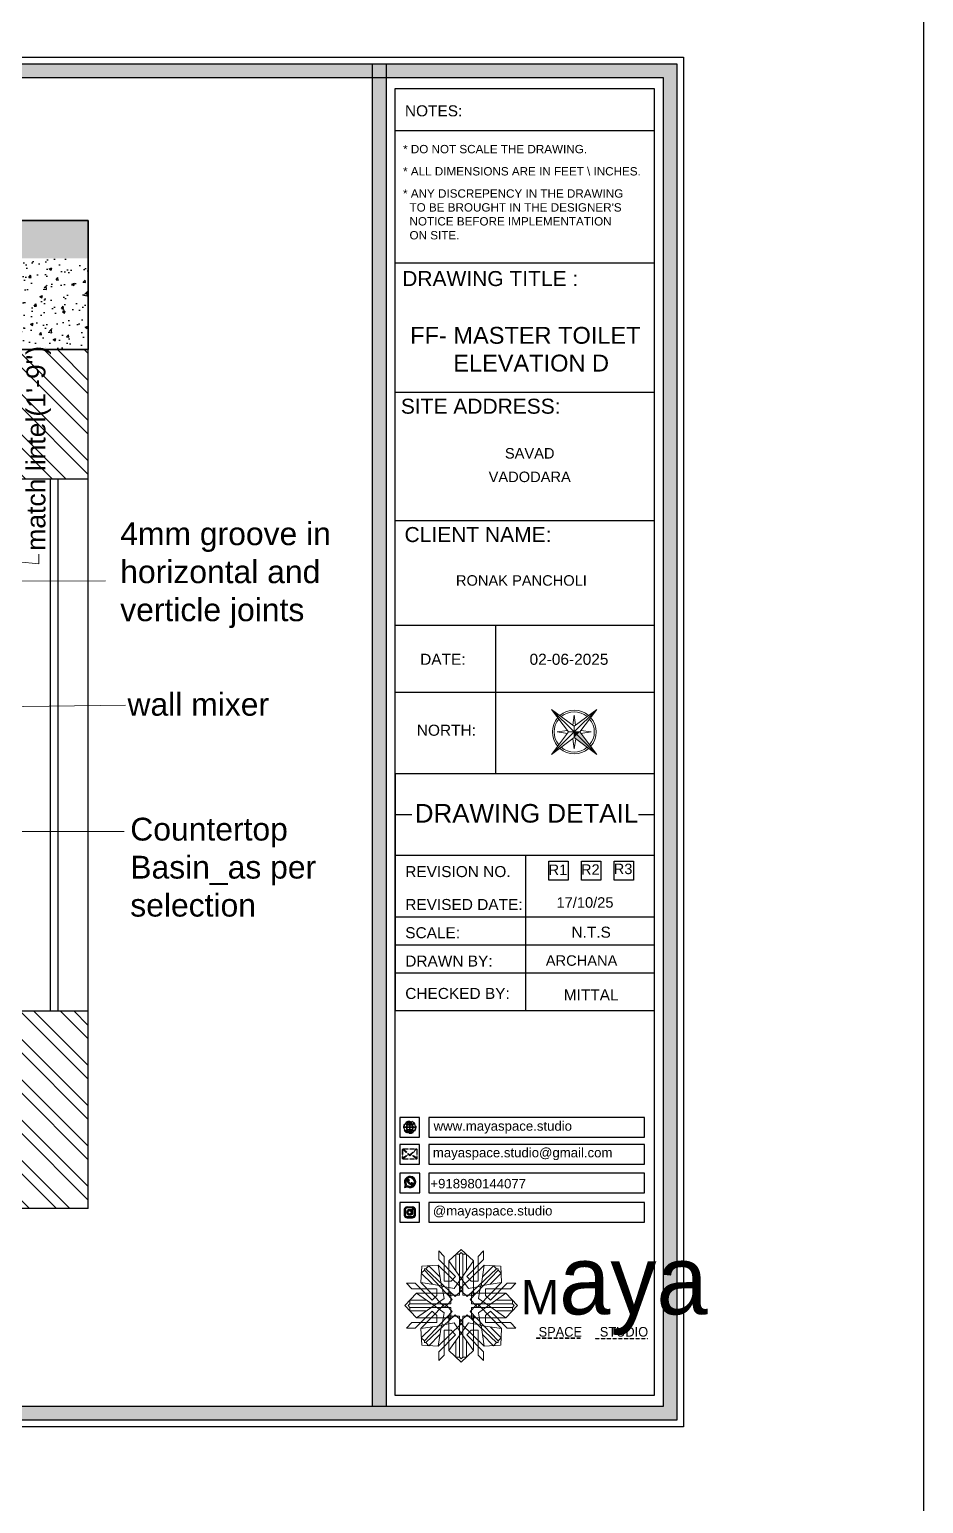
# Model space of a CAD drawing. Header units: millimetres. Extents: x 56222 to 3066687, y -650199 to -121287.
# Drawn here: x 150396.8 to 150514.4, y -183045.5 to -182851.6 of the extents above; entities that cross this region are included whole.
import ezdxf
from ezdxf.enums import TextEntityAlignment as Align

# ---------------------------------------------------------------- set-up
doc = ezdxf.new("R2010")
doc.units = ezdxf.units.MM
doc.header["$MEASUREMENT"] = 0
doc.header["$PDMODE"] = 35
doc.linetypes.add('DASHEDX2', pattern=[1.5, 1, -0.5])
doc.layers.get('Defpoints').update_dxf_attribs({"color": 220})
for name, color, linetype, lineweight in [('dim05', 1, 'Continuous', 13), ('Dimension', 10, 'DASHEDX2', 20), ('HACHA', 253, 'Continuous', 5), ('LABALLING', 1, 'Continuous', 25), ('NAME PLATE', 7, 'Continuous', 25), ('title block', 7, 'Continuous', 9), ('wall', 7, 'Continuous', 30), ('XX~SLAB ( BEAM )~ ( DIM )', 7, 'Continuous', 9)]:
    doc.layers.add(name, color=color, linetype=linetype, lineweight=lineweight)
doc.layers.add('hatch', color=253, linetype='Continuous', lineweight=0, transparency=0.4)
doc.styles.add('Aerial', font='arial.ttf')
doc.styles.add('Arial', font='arial.ttf')
doc.styles.get("Standard").update_dxf_attribs({"font": 'arial.ttf', "height": 6})
doc.dimstyles.new('ISO-25', dxfattribs={"dimtxt": 2.5, "dimasz": 1, "dimexe": 0.5, "dimexo": 1, "dimtad": 0, "dimdec": 1, "dimlunit": 4, "dimtxsty": 'Standard', "dimblk": 'OBLIQUE', "dimcen": 2.5, "dimclrd": 1, "dimclre": 1, "dimclrt": 5, "dimadec": 0, "dimazin": 0, "dimtfac": 1, "dimtdec": 1, "dimtmove": 0, "dimatfit": 3, "dimfxl": 1, "dimlwd": -1, "dimarcsym": 0})
doc.dimstyles.new('NEW ', dxfattribs={"dimtxt": 3, "dimasz": 2, "dimexe": 1, "dimexo": 1, "dimgap": 0.089996, "dimtad": 0, "dimtoh": 1, "dimzin": 3, "dimdsep": 46, "dimlunit": 4, "dimtxsty": 'Aerial', "dimblk": 'OBLIQUE', "dimcen": 0.089996, "dimdle": 1, "dimclrd": 252, "dimclre": 252, "dimclrt": 7, "dimadec": 0, "dimazin": 1, "dimtfac": 1, "dimtdec": 0, "dimtofl": 0, "dimtmove": 1, "dimatfit": 3, "dimldrblk": 'OBLIQUE', "dimfxl": 1, "dimtolj": 1, "dimtzin": 0, "dimlwd": 5, "dimlwe": 5, "dimarcsym": 0})

# ---------------------------------------------------------------- blocks, each defined once
blk = doc.blocks.new('FSFSF')
at = {"color": 42, "lineweight": 5, "true_color": 0xe0ac11}
for p, q in [((28600.03, 143.51), (28600.03, 140.16)), ((28602.15, 141.41), (28600.03, 143.51)), ((28602.15, 141.41), (28602.15, 131.95)), ((28603.86, 139.69), (28608.58, 144.08)), ((28607.9, 142.22), (28606.58, 142.22)), ((28606.58, 142.22), (28606.58, 135.84)), ((28607.9, 142.22), (28608.58, 142.85)), ((28607.9, 142.22), (28607.9, 126.58)), ((28613.31, 139.69), (28608.58, 144.08)), ((28609.27, 142.22), (28608.59, 142.85)), ((28609.27, 142.22), (28609.27, 126.58)), ((28609.27, 142.22), (28610.59, 142.22)), ((28610.59, 142.22), (28610.59, 135.84)), ((28615.02, 141.41), (28617.14, 143.51)), ((28615.02, 141.41), (28615.02, 131.95)), ((28617.14, 143.51), (28617.14, 140.16)), ((28593.19, 131.45), (28593.54, 137.71)), ((28593.39, 135), (28594.56, 136.12)), ((28593.39, 135), (28597.6, 130.78)), ((28599.8, 138.06), (28593.54, 137.71)), ((28595.12, 136.69), (28594.53, 136.69)), ((28594.56, 136.12), (28594.56, 136.71)), ((28605.17, 124.98), (28594.56, 136.12)), ((28596.24, 137.86), (28595.12, 136.69)), ((28606.27, 126.08), (28595.12, 136.69)), ((28596.24, 137.86), (28600.47, 133.65)), ((28601.03, 130), (28599.8, 138.06)), ((28599.8, 138.05), (28608.58, 129.56)), ((28606.47, 133.76), (28600.03, 140.16)), ((28603.86, 126.58), (28603.86, 139.69)), ((28603.86, 139.69), (28608.58, 133.02)), ((28613.31, 139.69), (28608.59, 133.02)), ((28617.37, 138.05), (28608.59, 129.56)), ((28610.7, 133.76), (28617.14, 140.16)), ((28610.9, 126.08), (28622.05, 136.69)), ((28612.02, 124.98), (28622.62, 136.12)), ((28613.31, 126.58), (28613.31, 139.69)), ((28616.14, 130), (28617.37, 138.06)), ((28620.93, 137.86), (28616.7, 133.65)), ((28617.37, 138.06), (28623.63, 137.71)), ((28623.8, 135), (28619.59, 130.78)), ((28620.93, 137.86), (28622.05, 136.69)), ((28622.05, 136.69), (28622.64, 136.69)), ((28622.62, 136.12), (28622.62, 136.71)), ((28623.8, 135), (28622.62, 136.12)), ((28624, 131.45), (28623.65, 137.71)), ((28587.73, 131.22), (28591.08, 131.22)), ((28589.84, 129.1), (28587.73, 131.22)), ((28597.49, 124.78), (28591.08, 131.22)), ((28593.19, 131.45), (28601.69, 122.67)), ((28601.25, 130.22), (28593.19, 131.45)), ((28605.86, 129.18), (28601.03, 130)), ((28602.07, 125.39), (28601.25, 130.22)), ((28604.75, 131.95), (28602.15, 131.95)), ((28606.47, 133.76), (28604.75, 131.95)), ((28605.86, 129.18), (28608.58, 133.02)), ((28607.9, 128.92), (28608.58, 129.56)), ((28611.31, 129.18), (28608.59, 133.02)), ((28609.27, 128.92), (28608.59, 129.56)), ((28610.7, 133.76), (28612.42, 131.95)), ((28611.31, 129.18), (28616.14, 130)), ((28612.42, 131.95), (28615.02, 131.95)), ((28615.12, 125.39), (28615.94, 130.22)), ((28623.99, 131.45), (28615.5, 122.67)), ((28615.94, 130.22), (28624, 131.45)), ((28619.7, 124.78), (28626.1, 131.22)), ((28629.45, 131.22), (28626.1, 131.22)), ((28627.34, 129.1), (28629.45, 131.22)), ((28591.56, 127.39), (28587.17, 122.66)), ((28589.03, 123.35), (28589.03, 124.67)), ((28589.03, 124.67), (28595.4, 124.67)), ((28589.84, 129.1), (28599.29, 129.1)), ((28604.66, 127.39), (28591.56, 127.39)), ((28591.56, 127.39), (28598.23, 122.67)), ((28597.49, 124.78), (28599.29, 126.5)), ((28602.07, 125.39), (28598.23, 122.67)), ((28599.29, 126.5), (28599.29, 129.1)), ((28605.17, 124.98), (28602.97, 122.67)), ((28603.68, 126.54), (28603.68, 127.39)), ((28604.66, 126.54), (28603.68, 126.54)), ((28604.71, 127.57), (28603.86, 127.57)), ((28607.9, 126.58), (28603.86, 126.58)), ((28604.66, 123.35), (28604.66, 127.39)), ((28604.7, 126.58), (28604.71, 127.57)), ((28606.27, 126.08), (28608.58, 128.27)), ((28607.9, 128.92), (28608.58, 128.27)), ((28609.27, 128.92), (28608.59, 128.27)), ((28610.9, 126.08), (28608.59, 128.27)), ((28609.27, 126.58), (28613.31, 126.58)), ((28612.02, 124.98), (28614.21, 122.67)), ((28612.46, 126.58), (28612.46, 127.57)), ((28612.46, 127.57), (28613.31, 127.57)), ((28612.52, 123.35), (28612.52, 127.39)), ((28612.52, 127.39), (28625.63, 127.39)), ((28612.52, 126.54), (28613.51, 126.54)), ((28613.51, 126.54), (28613.51, 127.39)), ((28615.12, 125.39), (28618.96, 122.67)), ((28627.34, 129.1), (28617.89, 129.1)), ((28617.89, 126.5), (28617.89, 129.1)), ((28619.7, 124.78), (28617.89, 126.5)), ((28625.63, 127.39), (28618.96, 122.67)), ((28628.16, 124.67), (28621.78, 124.67)), ((28625.63, 127.39), (28630.02, 122.66)), ((28628.16, 123.35), (28628.16, 124.67)), ((28591.56, 117.94), (28587.17, 122.66)), ((28589.03, 123.35), (28588.4, 122.67)), ((28589.03, 121.98), (28588.4, 122.65)), ((28589.03, 123.35), (28604.66, 123.35)), ((28589.03, 121.98), (28604.66, 121.98)), ((28589.03, 121.98), (28589.03, 120.66)), ((28589.03, 120.66), (28595.4, 120.66)), ((28597.49, 120.54), (28591.08, 114.11)), ((28591.56, 117.94), (28598.23, 122.65)), ((28593.19, 113.88), (28601.69, 122.65)), ((28605.17, 120.35), (28594.56, 109.2)), ((28606.27, 119.15), (28595.12, 108.54)), ((28597.49, 120.54), (28599.29, 118.83)), ((28602.07, 119.94), (28598.23, 122.65)), ((28599.29, 118.83), (28599.29, 116.23)), ((28602.07, 119.94), (28601.25, 115.1)), ((28602.33, 123.35), (28601.69, 122.67)), ((28602.33, 121.98), (28601.69, 122.65)), ((28602.33, 123.35), (28602.97, 122.67)), ((28602.33, 121.98), (28602.97, 122.65)), ((28605.17, 120.35), (28602.97, 122.65)), ((28604.66, 118.78), (28603.68, 118.78)), ((28603.68, 118.78), (28603.68, 117.94)), ((28607.9, 118.65), (28603.86, 118.65)), ((28603.86, 118.65), (28603.86, 105.54)), ((28604.66, 121.98), (28604.66, 117.94)), ((28604.7, 118.65), (28604.71, 117.66)), ((28606.27, 119.15), (28608.58, 116.96)), ((28607.9, 103.01), (28607.9, 118.65)), ((28610.9, 119.15), (28608.59, 116.96)), ((28609.27, 118.65), (28613.31, 118.65)), ((28609.27, 103.01), (28609.27, 118.65)), ((28610.9, 119.15), (28622.05, 108.54)), ((28612.02, 120.35), (28614.21, 122.65)), ((28612.02, 120.35), (28622.62, 109.2)), ((28612.46, 118.65), (28612.46, 117.66)), ((28628.16, 123.35), (28612.52, 123.35)), ((28612.52, 121.98), (28612.52, 117.94)), ((28628.16, 121.98), (28612.52, 121.98)), ((28612.52, 118.78), (28613.51, 118.78)), ((28613.31, 118.65), (28613.31, 105.54)), ((28613.51, 118.78), (28613.51, 117.94)), ((28614.85, 123.35), (28614.21, 122.67)), ((28614.85, 121.98), (28614.21, 122.65)), ((28614.85, 123.35), (28615.5, 122.67)), ((28614.85, 121.98), (28615.5, 122.65)), ((28615.12, 119.94), (28618.96, 122.65)), ((28615.12, 119.94), (28615.94, 115.1)), ((28623.99, 113.88), (28615.5, 122.65)), ((28619.7, 120.54), (28617.89, 118.83)), ((28617.89, 118.83), (28617.89, 116.23)), ((28625.63, 117.94), (28618.96, 122.65)), ((28619.7, 120.54), (28626.1, 114.11)), ((28628.16, 120.66), (28621.78, 120.66)), ((28625.63, 117.94), (28630.02, 122.66)), ((28628.16, 123.35), (28628.78, 122.67)), ((28628.16, 121.98), (28628.78, 122.65)), ((28628.16, 121.98), (28628.16, 120.66)), ((28589.84, 116.23), (28587.73, 114.11)), ((28587.73, 114.11), (28591.08, 114.11)), ((28589.84, 116.23), (28599.29, 116.23)), ((28604.66, 117.94), (28591.56, 117.94)), ((28601.25, 115.1), (28593.19, 113.87)), ((28593.19, 113.87), (28593.54, 107.62)), ((28593.39, 110.32), (28597.6, 114.55)), ((28599.8, 107.17), (28608.58, 115.67)), ((28601.03, 115.23), (28599.8, 107.17)), ((28605.86, 116.05), (28601.03, 115.23)), ((28602.15, 103.82), (28602.15, 113.27)), ((28604.75, 113.27), (28602.15, 113.27)), ((28604.71, 117.66), (28603.86, 117.66)), ((28606.47, 111.47), (28604.75, 113.27)), ((28605.86, 116.05), (28608.58, 112.21)), ((28607.9, 116.31), (28608.58, 116.96)), ((28607.9, 116.31), (28608.58, 115.67)), ((28609.27, 116.31), (28608.59, 116.96)), ((28609.27, 116.31), (28608.59, 115.67)), ((28611.31, 116.05), (28608.59, 112.21)), ((28617.37, 107.17), (28608.59, 115.67)), ((28610.7, 111.47), (28612.42, 113.27)), ((28611.31, 116.05), (28616.14, 115.23)), ((28612.42, 113.27), (28615.02, 113.27)), ((28612.46, 117.66), (28613.31, 117.66)), ((28612.52, 117.94), (28625.63, 117.94)), ((28615.02, 103.82), (28615.02, 113.27)), ((28615.94, 115.1), (28624, 113.87)), ((28616.14, 115.23), (28617.37, 107.17)), ((28627.34, 116.23), (28617.89, 116.23)), ((28623.8, 110.32), (28619.59, 114.55)), ((28624, 113.87), (28623.65, 107.62)), ((28629.45, 114.11), (28626.1, 114.11)), ((28627.34, 116.23), (28629.45, 114.11)), ((28593.39, 110.32), (28594.56, 109.2)), ((28599.8, 107.17), (28593.54, 107.52)), ((28595.12, 108.54), (28594.53, 108.54)), ((28594.56, 109.2), (28594.56, 108.61)), ((28596.24, 107.37), (28595.12, 108.54)), ((28596.24, 107.37), (28600.47, 111.58)), ((28606.47, 111.47), (28600.03, 105.07)), ((28603.86, 105.54), (28608.58, 112.21)), ((28606.58, 103.01), (28606.58, 109.38)), ((28613.31, 105.54), (28608.59, 112.21)), ((28610.59, 103.01), (28610.59, 109.38)), ((28610.7, 111.47), (28617.14, 105.07)), ((28620.93, 107.37), (28616.7, 111.58)), ((28617.37, 107.17), (28623.63, 107.52)), ((28620.93, 107.37), (28622.05, 108.54)), ((28622.05, 108.54), (28622.64, 108.54)), ((28623.8, 110.32), (28622.62, 109.2)), ((28622.62, 109.2), (28622.62, 108.61)), ((28600.03, 101.71), (28600.03, 105.07)), ((28602.15, 103.82), (28600.03, 101.71)), ((28603.86, 105.54), (28608.58, 101.15)), ((28607.9, 103.01), (28606.58, 103.01)), ((28607.9, 103.01), (28608.58, 102.38)), ((28613.31, 105.54), (28608.58, 101.15)), ((28609.27, 103.01), (28608.59, 102.38)), ((28609.27, 103.01), (28610.59, 103.01)), ((28615.02, 103.82), (28617.14, 101.71)), ((28617.14, 101.71), (28617.14, 105.07))]:
    blk.add_line(p, q, dxfattribs=at)
blk = doc.blocks.new('hgwg')
at = {"layer": 'Dimension', "true_color": 0xd39e00}
h = blk.add_hatch(color=42, dxfattribs=at)
h.dxf.hatch_style = 1
h.paths.add_polyline_path([(27505.71, 45.05), (27494.27, 45.05), (27494.27, 44.9), (27505.71, 44.9)])
h = blk.add_hatch(color=42, dxfattribs=at)
h.dxf.hatch_style = 1
h.paths.add_polyline_path([(27523.3, 44.9), (27509.68, 44.9), (27509.68, 44.75), (27523.3, 44.75)])
at = {"layer": 'Dimension', "color": 42, "true_color": 0xd39e00}
for p, q in [((27494.27, 45.05), (27505.71, 45.05)), ((27494.27, 44.9), (27494.27, 45.05)), ((27494.27, 44.9), (27505.71, 44.9)), ((27505.71, 45.05), (27505.71, 44.9)), ((27509.68, 44.9), (27523.3, 44.9)), ((27509.68, 44.9), (27509.68, 44.75)), ((27509.68, 44.75), (27523.3, 44.75)), ((27523.3, 44.75), (27523.3, 44.9))]:
    blk.add_line(p, q, dxfattribs=at)
at = {"layer": 'Dimension', "color": 42, "true_color": 0xd39e00, "attachment_point": 1}
for s, width, insert, char_height in [('{\\fCinzel|b0|i0|c0|p2;\\H1.5x;M\\fAmsterdam One|b0|i0|c0|p2;\\H2x;aya}', 85.3277, (27490.17, 69.17), 6), ('{\\fCinzel|b0|i0|c0|p2;SPACE     STUDIO}', 66.129, (27494.83, 47.86), 2.5)]:
    blk.add_mtext_dynamic_manual_height_columns(s, width=width, gutter_width=30, heights=[0], dxfattribs=dict(at, insert=insert, char_height=char_height))
blk = doc.blocks.new('QEGW4TG')
at = {"layer": 'Dimension', "true_color": 0x000000}
h = blk.add_hatch(color=18, dxfattribs=at)
h.dxf.hatch_style = 1
h.paths.add_polyline_path([(2.69, 1.93, 0.170513), (2.95, 1.97, 0.190337), (3.11, 2.18, 0.316231), (3.07, 2.28), (2.79, 2.37, 0.273721), (2.69, 2.34, 0.040749), (2.63, 2.27, -0.441282), (2.53, 2.25, -0.11828), (2.06, 2.64, -0.441282), (2.07, 2.74, 0.040749), (2.13, 2.81, 0.290083), (2.14, 2.92), (2.01, 3.18, 0.316231), (1.91, 3.2, 0.190337), (1.73, 3, 0.170513), (1.72, 2.74, 0.252784)], flags=0)
h.paths.add_polyline_path([(1.19, 1.98), (1.03, 1.3, 0.550912), (1.11, 1.23), (1.75, 1.39, 6.344125)])
h.paths.add_polyline_path([(1.81, 1.7), (1.4, 1.6), (1.5, 2.03, -9.071339)], flags=16)
h.paths.add_polyline_path([(3.11, 2.16, -0.17811), (2.95, 1.97, -0.170513), (2.69, 1.93, -0.252784), (1.72, 2.74, -0.170513), (1.73, 3, -0.17811), (1.89, 3.19, -0.370089), (2.01, 3.18), (2.14, 2.92, -0.307185), (2.13, 2.8, -0.041087), (2.06, 2.73, 0.321676), (2.05, 2.65, 0.126524), (2.55, 2.24, 0.312216), (2.62, 2.26, -0.041087), (2.68, 2.34, -0.290673), (2.79, 2.37), (3.07, 2.28, -0.370089)], flags=0)
h = blk.add_hatch(color=18, dxfattribs=at)
h.dxf.hatch_style = 1
h.paths.add_polyline_path([(2.79, 2.37, 0.273721), (2.69, 2.34, 0.040749), (2.63, 2.27, -0.441282), (2.53, 2.25, -0.11828), (2.06, 2.64, -0.441282), (2.07, 2.74, 0.040749), (2.13, 2.81, 0.290083), (2.14, 2.92), (2.01, 3.18, 0.316231), (1.91, 3.2, 0.190337), (1.73, 3, 0.170513), (1.72, 2.74, 0.252784), (2.69, 1.93, 0.170513), (2.95, 1.97, 0.190337), (3.11, 2.18, 0.316231), (3.07, 2.28)])
for p, q in [((1.19, 1.98), (1.03, 1.3)), ((1.1, 1.23), (1.75, 1.39)), ((1.5, 2.03), (1.4, 1.6)), ((1.4, 1.6), (1.81, 1.7)), ((2.01, 3.18), (2.14, 2.92)), ((3.07, 2.28), (2.8, 2.36))]:
    blk.add_line(p, q)
blk.add_lwpolyline([(0, 0), (4.68, 0), (4.68, 4.68), (0, 4.68)], close=True)
for centre, radius, start, end in [((2.39, 2.56), 1.34, 241.4727, 205.6422), ((2.39, 2.56), 1.04, 235.9962, 210.8333), ((1.09, 1.29), 0.0598, 164.8483, 282.1458), ((2.09, 2.87), 0.39, 159.7007, 198.4072), ((2.96, 3.23), 1.33, 201.4218, 258.1669), ((2.07, 2.87), 0.364, 118.9685, 159.3648), ((1.94, 3.12), 0.0896, 41.8985, 123.1344), ((2.11, 2.68), 0.066, 135.9932, 224.8892), ((1.67, 3.16), 0.586, 312.4617, 321.8728), ((3.12, 3.42), 1.31, 216.5455, 243.5279), ((2.05, 2.87), 0.104, 320.3924, 28.6971), ((2.57, 2.3), 0.066, 234.2482, 323.1441), ((3.11, 1.94), 0.586, 137.2645, 146.6756), ((2.76, 2.27), 0.104, 70.4402, 138.745), ((2.75, 2.31), 0.39, 260.7301, 299.4366), ((2.76, 2.29), 0.364, 299.7725, 340.1688), ((3.03, 2.2), 0.0896, 336.0029, 57.2388)]:
    blk.add_arc(centre, radius, start, end)
blk = doc.blocks.new('ASGERG')
at = {"layer": 'Dimension', "true_color": 0x000000}
h = blk.add_hatch(color=18, dxfattribs=at)
h.dxf.hatch_style = 1
h.paths.add_polyline_path([(0.99, 1.7, 0.353872), (1.69, 1.03), (2.96, 1.03, 0.353872), (3.66, 1.7), (3.66, 2.99, 0.353872), (2.96, 3.67), (1.69, 3.67, 0.353872), (0.99, 2.99)])
h.paths.add_polyline_path([(1.27, 2.97, -0.353872), (1.72, 3.4), (2.94, 3.4, -0.353872), (3.38, 2.97), (3.38, 1.72, -0.353872), (2.94, 1.3), (1.72, 1.3, -0.353872), (1.27, 1.72)], flags=16)
h.paths.add_polyline_path([(3.02, 2.35, -1), (1.64, 2.35, -1)], flags=0)
h.paths.add_polyline_path([(2.74, 2.35, -1), (1.92, 2.35, -1)], flags=0)
h.paths.add_polyline_path([(2.86, 3.02, -1), (3.19, 3.02, -1)], flags=0)
h.paths.add_polyline_path([(1.64, 2.35, 1), (3.02, 2.35, 1)], flags=0)
h = blk.add_hatch(color=18, dxfattribs=at)
h.dxf.hatch_style = 1
h.paths.add_polyline_path([(1.64, 2.35, 1), (3.02, 2.35, 1)])
h.paths.add_polyline_path([(2.74, 2.35, -1), (1.92, 2.35, -1)], flags=16)
h = blk.add_hatch(color=18, dxfattribs=at)
h.dxf.hatch_style = 1
h.paths.add_polyline_path([(3.19, 3.02, 1), (2.86, 3.02, 1)])
for p, q in [((1.69, 3.67), (2.96, 3.67)), ((0.99, 2.99), (0.99, 1.7)), ((1.27, 2.97), (1.27, 1.72)), ((1.69, 1.03), (2.96, 1.03)), ((2.94, 3.4), (1.72, 3.4)), ((2.94, 1.3), (1.72, 1.3)), ((3.38, 2.97), (3.38, 1.72)), ((3.66, 2.99), (3.66, 1.7))]:
    blk.add_line(p, q)
blk.add_lwpolyline([(0, 0), (4.68, 0), (4.68, 4.68), (0, 4.68)], close=True)
for centre, radius in [((2.33, 2.35), 0.694), ((2.33, 2.35), 0.414), ((3.02, 3.02), 0.168)]:
    blk.add_circle(centre, radius)
for centre, radius, start, end in [((1.76, 2.89), 0.778, 94.8631, 172.8127), ((2.89, 2.89), 0.778, 7.1873, 85.1369), ((1.76, 1.8), 0.778, 187.1873, 265.1369), ((1.76, 2.91), 0.491, 94.8631, 172.8127), ((1.76, 1.78), 0.491, 187.1873, 265.1369), ((2.9, 2.91), 0.491, 7.1873, 85.1369), ((2.9, 1.78), 0.491, 274.8631, 352.8127), ((2.89, 1.8), 0.778, 274.8631, 352.8127)]:
    blk.add_arc(centre, radius, start, end)
blk = doc.blocks.new('ETYETE')
at = {"layer": 'Dimension', "true_color": 0x000000}
h = blk.add_hatch(color=18, dxfattribs=at)
h.dxf.hatch_style = 1
h.paths.add_polyline_path([(3.76, 1.14, 0.414214), (4.12, 1.5), (4.12, 3.29, 0.414214), (3.76, 3.65), (0.92, 3.65, 0.414214), (0.56, 3.29), (0.56, 1.5, 0.414214), (0.92, 1.14)])
h.paths.add_polyline_path([(2.61, 2.22), (3.92, 1.34, -0.198912), (3.76, 1.28), (0.92, 1.28, -0.198912), (0.76, 1.34), (2.08, 2.22), (2.34, 1.98)], flags=16)
h.paths.add_polyline_path([(2.34, 2.16), (0.89, 3.51, -0.028783), (0.92, 3.52), (3.76, 3.52, -0.028783), (3.79, 3.51)], flags=16)
h.paths.add_polyline_path([(2.71, 2.32), (3.92, 3.45, -0.202482), (3.99, 3.29), (3.99, 1.5, -0.043076), (3.98, 1.46)], flags=16)
h.paths.add_polyline_path([(1.98, 2.32), (0.7, 1.46, -0.043076), (0.7, 1.5), (0.7, 3.29, -0.202482), (0.76, 3.45)], flags=16)
blk.add_lwpolyline([(0, 0), (4.68, 0), (4.68, 4.68), (0, 4.68)], close=True)
at = {"layer": 'Dimension', "color": 18, "true_color": 0x000000}
for p, q in [((0.89, 3.51), (2.34, 2.16)), ((0.92, 3.65), (3.76, 3.65)), ((0.92, 3.52), (3.76, 3.52)), ((2.34, 2.16), (3.79, 3.51)), ((0.56, 3.29), (0.56, 1.5)), ((0.7, 3.29), (0.7, 1.5)), ((0.7, 1.46), (1.98, 2.32)), ((0.76, 3.45), (1.98, 2.32)), ((0.76, 1.34), (2.08, 2.22)), ((0.92, 1.28), (3.76, 1.28)), ((0.92, 1.14), (3.76, 1.14)), ((2.08, 2.22), (2.34, 1.98)), ((2.34, 1.98), (2.61, 2.22)), ((3.92, 1.34), (2.61, 2.22)), ((2.71, 2.32), (3.92, 3.45)), ((3.98, 1.46), (2.71, 2.32)), ((3.99, 3.29), (3.99, 1.5)), ((4.12, 3.29), (4.12, 1.5))]:
    blk.add_line(p, q, dxfattribs=at)
for centre, radius, start, end in [((0.92, 3.29), 0.358, 90, 180), ((0.92, 3.29), 0.224, 90, 96.5948), ((3.76, 3.29), 0.358, 0, 90), ((3.76, 3.29), 0.224, 83.4052, 90), ((0.92, 1.5), 0.358, 180, 270), ((0.92, 3.29), 0.224, 134.2136, 180), ((0.92, 1.5), 0.224, 180, 189.8662), ((0.92, 1.5), 0.224, 225, 270), ((3.76, 1.5), 0.358, 270, 0), ((3.76, 1.5), 0.224, 270, 315), ((3.76, 3.29), 0.224, 0, 45.7864), ((3.76, 1.5), 0.224, 350.1338, 0)]:
    blk.add_arc(centre, radius, start, end, dxfattribs=at)
blk = doc.blocks.new('DTGWEGEARG')
at = {"layer": 'Dimension', "true_color": 0x000000}
h = blk.add_hatch(color=18, dxfattribs=at)
h.dxf.hatch_style = 1
h.paths.add_polyline_path([(3.83, 2.34, 1), (0.85, 2.34, 1)])
h.paths.add_polyline_path([(2.51, 1.01, 0.105795), (2.96, 1.58, -0.055205), (3.3, 1.41, -0.169822)], flags=16)
h.paths.add_polyline_path([(2.41, 1.12), (2.41, 1.69, -0.058279), (2.81, 1.63, -0.103353)], flags=16)
h.paths.add_polyline_path([(2.26, 1.13, -0.101741), (1.87, 1.63, -0.057171), (2.26, 1.69)], flags=16)
h.paths.add_polyline_path([(2.17, 1.01, -0.169822), (1.38, 1.41, -0.055205), (1.72, 1.58, 0.105795)], flags=16)
h.paths.add_polyline_path([(3.02, 1.72, 0.081336), (3.13, 2.27), (3.68, 2.27, -0.152069), (3.4, 1.52, 0.05687)], flags=16)
h.paths.add_polyline_path([(2.87, 1.77, 0.061945), (2.41, 1.84), (2.41, 2.27), (2.98, 2.27, -0.081344)], flags=16)
h.paths.add_polyline_path([(2.26, 1.84, 0.060923), (1.8, 1.77, -0.081344), (1.7, 2.27), (2.26, 2.27)], flags=16)
h.paths.add_polyline_path([(1.66, 1.72, 0.05687), (1.28, 1.52, -0.152069), (1, 2.27), (1.55, 2.27, 0.081336)], flags=16)
h.paths.add_polyline_path([(2.41, 2.42), (2.41, 2.83, 0.061945), (2.87, 2.91, -0.080009), (2.98, 2.42)], flags=16)
h.paths.add_polyline_path([(3.13, 2.42, 0.080116), (3.02, 2.96, 0.05687), (3.4, 3.16, 0.028258), (3.3, 3.27, -0.055205), (2.96, 3.1, 0.105795), (2.51, 3.67, -0.36029), (3.68, 2.42)], flags=16)
h.paths.add_polyline_path([(2.26, 2.42), (1.7, 2.42, -0.080009), (1.8, 2.91, 0.060923), (2.26, 2.84)], flags=16)
h.paths.add_polyline_path([(1.55, 2.42), (1, 2.42, -0.150466), (1.28, 3.16, 0.05687), (1.66, 2.96, 0.080116)], flags=16)
h.paths.add_polyline_path([(2.41, 2.98), (2.41, 3.56, -0.103353), (2.81, 3.05, -0.058279)], flags=16)
h.paths.add_polyline_path([(2.26, 2.99, -0.057171), (1.87, 3.05, -0.101741), (2.26, 3.55)], flags=16)
h.paths.add_polyline_path([(1.72, 3.1, -0.055205), (1.38, 3.27, -0.169822), (2.17, 3.67, 0.105795)], flags=16)
blk.add_lwpolyline([(0, 0), (4.68, 0), (4.68, 4.68), (0, 4.68)], close=True)
at = {"layer": 'Dimension', "color": 18, "true_color": 0x000000}
for p, q in [((2.26, 3.55), (2.26, 2.99)), ((2.41, 3.56), (2.41, 2.98)), ((1, 2.42), (1.55, 2.42)), ((1, 2.27), (1.55, 2.27)), ((1.7, 2.42), (2.26, 2.42)), ((1.7, 2.27), (2.26, 2.27)), ((2.26, 2.84), (2.26, 2.42)), ((2.26, 2.27), (2.26, 1.84)), ((2.26, 1.69), (2.26, 1.13)), ((2.41, 2.83), (2.41, 2.42)), ((2.41, 2.42), (2.98, 2.42)), ((2.41, 2.27), (2.98, 2.27)), ((2.41, 2.27), (2.41, 1.84)), ((2.41, 1.69), (2.41, 1.12)), ((3.13, 2.42), (3.68, 2.42)), ((3.13, 2.27), (3.68, 2.27))]:
    blk.add_line(p, q, dxfattribs=at)
blk.add_circle((2.34, 2.34), 1.49, dxfattribs=at)
for centre, radius, start, end in [((2.34, 2.34), 1.34, 97.3549, 135.9073), ((3.28, 2.34), 1.73, 129.9301, 154.0867), ((3.28, 2.34), 1.58, 130.1073, 153.3446), ((1.4, 2.34), 1.58, 26.6554, 50.2584), ((2.34, 2.34), 1.34, 3.3907, 82.6451), ((1.4, 2.34), 1.73, 25.9133, 50.0699), ((2.34, 2.34), 1.34, 142.3819, 176.6093), ((2.34, 2.34), 1.34, 183.0315, 217.6181), ((2.34, 4.74), 1.9, 236.1399, 249.1595), ((2.34, -0.06), 1.9, 110.8405, 123.8601), ((2.34, 4.74), 1.75, 236.7417, 249.3811), ((2.34, -0.06), 1.75, 110.6189, 123.2583), ((2.34, 2.34), 1.34, 224.0927, 262.6451), ((3.28, 2.34), 1.73, 159.0567, 177.3789), ((3.28, 2.34), 1.73, 182.3435, 200.9433), ((3.28, 2.34), 1.58, 158.8325, 177.1302), ((3.28, 2.34), 1.58, 182.5658, 201.1675), ((3.28, 2.34), 1.73, 205.9133, 230.0699), ((2.34, 4.74), 1.9, 253.6799, 267.6253), ((2.34, -0.06), 1.9, 92.3747, 106.3201), ((2.34, 4.74), 1.75, 254.3336, 267.422), ((2.34, -0.06), 1.75, 92.578, 105.6664), ((3.28, 2.34), 1.58, 206.6554, 229.8927), ((2.34, 4.74), 1.75, 272.3248, 285.6664), ((2.34, 4.74), 1.9, 272.1415, 286.3201), ((2.34, -0.06), 1.9, 73.6799, 87.8585), ((2.34, -0.06), 1.75, 74.3336, 87.6752), ((1.4, 2.34), 1.58, 309.7416, 333.3446), ((1.4, 2.34), 1.73, 309.9301, 334.0867), ((2.34, 2.34), 1.34, 277.3549, 315.9073), ((1.4, 2.34), 1.58, 2.8698, 21.1675), ((1.4, 2.34), 1.58, 338.8325, 357.4342), ((2.34, 4.74), 1.75, 290.6189, 303.2583), ((2.34, -0.06), 1.75, 56.7417, 69.3811), ((2.34, 4.74), 1.9, 290.8405, 303.8601), ((1.4, 2.34), 1.73, 2.6211, 20.9433), ((1.4, 2.34), 1.73, 339.0567, 357.6565), ((2.34, -0.06), 1.9, 56.1399, 69.1595), ((2.34, 2.34), 1.34, 322.3819, 356.9685)]:
    blk.add_arc(centre, radius, start, end, dxfattribs=at)
blk = doc.blocks.new('4t')
at = {"transparency": 33554607}
h = blk.add_hatch(color=1, dxfattribs=at)
h.dxf.hatch_style = 1
h.paths.add_polyline_path([(45531.33, -35822.29), (45529.23, -35821.83), (45528.09, -35837.01)])
h = blk.add_hatch(color=1, dxfattribs=at)
h.dxf.hatch_style = 1
h.paths.add_polyline_path([(45533.44, -35822.75), (45531.33, -35822.29), (45528.09, -35837.01)])
h = blk.add_hatch(color=1, dxfattribs=at)
h.dxf.hatch_style = 1
h.paths.add_polyline_path([(45531.8, -35820.19), (45529.23, -35821.83), (45531.33, -35822.29)])
h = blk.add_hatch(color=1, dxfattribs=at)
h.dxf.hatch_style = 1
h.paths.add_polyline_path([(45531.8, -35820.19), (45531.33, -35822.29), (45533.44, -35822.75)])
at = {"layer": 'title block', "color": 7, "lineweight": 9}
for p, q in [((45535.51, -35803.37), (45530.16, -35817.62)), ((45535.51, -35803.37), (45531.8, -35820.19)), ((45534.36, -35818.55), (45535.51, -35803.37)), ((45530.16, -35817.62), (45514.98, -35816.48)), ((45514.98, -35816.48), (45529.23, -35821.83)), ((45514.98, -35816.48), (45531.8, -35820.19)), ((45530.5, -35816.7), (45526.88, -35812.49)), ((45526.88, -35812.49), (45529.18, -35817.55)), ((45539.5, -35815.27), (45534.44, -35817.57)), ((45535.28, -35818.89), (45539.5, -35815.27)), ((45528.31, -35821.48), (45524.1, -35825.11)), ((45524.1, -35825.11), (45529.16, -35822.81)), ((45531.8, -35820.19), (45528.09, -35837.01)), ((45529.23, -35821.83), (45528.09, -35837.01)), ((45528.09, -35837.01), (45533.44, -35822.75)), ((45531.8, -35820.19), (45529.23, -35821.83)), ((45531.8, -35820.19), (45530.16, -35817.62)), ((45534.36, -35818.55), (45531.8, -35820.19)), ((45533.44, -35822.75), (45531.8, -35820.19)), ((45531.8, -35820.19), (45548.62, -35823.9)), ((45533.09, -35823.67), (45536.71, -35827.89)), ((45533.44, -35822.75), (45548.62, -35823.9)), ((45548.62, -35823.9), (45534.36, -35818.55)), ((45536.71, -35827.89), (45534.42, -35822.83))]:
    blk.add_line(p, q, dxfattribs=at)
for radius, start, end in [(11.79, 81.35997, 163.76651), (10.83, 82.42855, 162.69793), (10.83, 352.42855, 72.69793), (11.79, 351.35997, 73.76651), (11.79, 171.35997, 253.76651), (10.83, 172.42855, 252.69793), (11.79, 261.35997, 343.76651), (10.83, 262.42855, 342.69793)]:
    blk.add_arc((45531.8, -35820.19), radius, start, end, dxfattribs=at)
blk = doc.blocks.new('_Oblique')
at = {"layer": 'wall', "color": 0, "lineweight": -2}
blk.add_line((-0.5, -0.5), (0.5, 0.5), dxfattribs=at)
blk = doc.blocks.new('*D1338')
at = {"layer": 'Defpoints', "color": 0, "lineweight": 25, "transparency": 16777216}
for p in [(150390.86, -182910.7), (150390.9, -182910.7), (150390.86, -182931.72)]:
    blk.add_point(p, dxfattribs=at)
at = {"layer": 'dim05', "color": 1, "linetype": 'Continuous', "transparency": 16777216}
for p, q in [((150390.9, -182931.72), (150390.9, -182910.7)), ((150398.02, -182921.87), (150398.02, -182920.62)), ((150390.9, -182921.21), (150398.02, -182921.87))]:
    blk.add_line(p, q, dxfattribs=at)
at = {"layer": 'dim05', "color": 1, "linetype": 'Continuous', "lineweight": -2, "transparency": 16777216}
for p, q in [((150391.86, -182910.7), (150391.4, -182910.7)), ((150391.86, -182931.72), (150391.4, -182931.72))]:
    blk.add_line(p, q, dxfattribs=at)
at = {"layer": 'dim05', "color": 1, "transparency": 16777216}
for p, rotation in [((150390.9, -182910.7), 90), ((150390.9, -182931.72), 270)]:
    blk.add_blockref('_Oblique', p, dxfattribs=dict(at, rotation=rotation))
at = {"layer": 'dim05', "color": 5, "lineweight": 25, "transparency": 16777216, "insert": (150398.02, -182906.7), "char_height": 2.5, "attachment_point": 5, "rotation": 90, "style": 'Arial'}
blk.add_mtext('match lintel(1\'-9")', dxfattribs=at)

msp = doc.modelspace()

# ---------------------------------------------------------------- hatches: boundary and pattern name
at = {"layer": 'hatch', "linetype": 'Continuous', "lineweight": 25}
h = msp.add_hatch(dxfattribs=at)
h.set_pattern_fill('AR-CONC', color=256, scale=0.5)
h.set_pattern_definition([(50, (303.3275, 872.331), (3.586300913, -0.313760675), [0.375, -4.125]), (355, (303.3275, 872.331), (-0.69375667, 3.76096067), [0.3, -3.3]), (100.4514445, (303.6264, 872.305), (2.892544234, 3.447199955), [0.31870096, -3.50571056]), (46.1842, (303.3275, 873.331), (5.33620665, -0.8275964), [0.5625, -6.1875]), (96.6356355, (303.772, 873.262), (4.67330973, 4.870593), [0.47805171, -5.2585688]), (351.184164, (303.3275, 873.331), (4.67330973, 4.870593), [0.45, -4.95]), (21, (303.8275, 873.081), (2.98453526, -2.013094453), [0.375, -4.125]), (326, (303.8275, 873.081), (1.21657666, 3.625750225), [0.3, -3.3]), (71.4514447, (304.0762, 872.9134), (4.201111884, 1.612655764), [0.31870095, -3.50571056]), (37.5, (303.3275, 872.3311), (0.0607992766, 1.664469269), [0, -3.26, 0, -3.35, 0, -3.3125]), (7.5, (303.3275, 872.3311), (1.315347687, 1.97205856), [0, -1.91, 0, -3.185, 0, -1.2625]), (327.5, (302.2125, 872.3311), (2.669112181, -0.112774359), [0, -1.25, 0, -3.9, 0, -5.175]), (317.5, (301.7125, 872.3311), (2.915930847, 0.500524912), [0, -1.625, 0, -2.59, 0, -3.675])])
h.paths.add_polyline_path([(150404.517, -182881.698), (150404.517, -182876.698), (150241.017, -182876.698), (150241.017, -182881.698)])
h = msp.add_hatch(dxfattribs=at)
h.set_pattern_fill('ANSI32', color=256, scale=10, angle=90, style=0)
h.set_pattern_definition([(135, (303.3275, 872.331), (-2.65165043, -2.65165043), []), (135, (303.3275, 874.099), (-2.65165043, -2.65165043), [])])
h.paths.add_polyline_path([(150250.017, -182881.698), (150241.017, -182881.698), (150241.017, -183006.698), (150250.017, -183006.698)])
h.paths.add_polyline_path([(150404.517, -182893.698), (150395.517, -182893.698), (150395.517, -182907.698), (150395.517, -182910.698), (150404.517, -182910.698), (150404.517, -182907.698)])
h.paths.add_polyline_path([(150404.517, -182980.698), (150395.517, -182980.698), (150395.517, -182981.698), (150395.517, -183004.698), (150395.517, -183006.698), (150404.517, -183006.698)])
h = msp.add_hatch(dxfattribs=at)
h.set_pattern_fill('AR-CONC', color=256, scale=0.5)
h.set_pattern_definition([(50, (-45.1327, 1111.576), (3.586300913, -0.313760675), [0.375, -4.125]), (355, (-45.1327, 1111.576), (-0.69375667, 3.76096067), [0.3, -3.3]), (100.4514445, (-44.834, 1111.55), (2.892544234, 3.447199955), [0.31870096, -3.50571056]), (46.1842, (-45.1327, 1112.576), (5.33620665, -0.8275964), [0.5625, -6.1875]), (96.6356355, (-44.688, 1112.507), (4.67330973, 4.870593), [0.47805171, -5.2585688]), (351.184164, (-45.1327, 1112.576), (4.67330973, 4.870593), [0.45, -4.95]), (21, (-44.6327, 1112.326), (2.98453526, -2.013094453), [0.375, -4.125]), (326, (-44.6327, 1112.326), (1.21657666, 3.625750225), [0.3, -3.3]), (71.4514447, (-44.384, 1112.1583), (4.201111884, 1.612655764), [0.31870095, -3.50571056]), (37.5, (-45.1327, 1111.576), (0.0607992766, 1.664469269), [0, -3.26, 0, -3.35, 0, -3.3125]), (7.5, (-45.1327, 1111.576), (1.315347687, 1.97205856), [0, -1.91, 0, -3.185, 0, -1.2625]), (327.5, (-46.2477, 1111.576), (2.669112181, -0.112774359), [0, -1.25, 0, -3.9, 0, -5.175]), (317.5, (-46.7477, 1111.576), (2.915930847, 0.500524912), [0, -1.625, 0, -2.59, 0, -3.675])])
h.paths.add_polyline_path([(150404.517, -182881.698), (150395.517, -182881.698), (150395.517, -182893.698), (150404.517, -182893.698)])
at = {"layer": 'NAME PLATE', "true_color": 0xd39e00}
h = msp.add_hatch(color=42, dxfattribs=at)
h.paths.add_polyline_path([(150228.488, -182856.126), (150228.488, -183034.538), (150481.958, -183034.538), (150481.958, -182856.126)])
h.paths.add_polyline_path([(150230.267, -182857.905), (150480.18, -182857.905), (150480.18, -183032.759), (150230.267, -183032.759)], flags=16)
msp.add_hatch(color=42, dxfattribs=at).paths.add_polyline_path([(150441.933, -183032.759), (150443.712, -183032.759), (150443.712, -182856.126), (150441.933, -182856.126)])

# ---------------------------------------------------------------- linework, layer by layer
at = {"layer": 'dim05', "color": 1, "lineweight": 35}
for p, q in [((150404.517, -182876.698), (150241.017, -182876.698)), ((150404.517, -182881.698), (150404.517, -182876.698))]:
    msp.add_line(p, q, dxfattribs=at)
msp.add_lwpolyline([(150395.517, -182881.698), (150395.517, -182893.698), (150404.517, -182893.698), (150404.517, -182881.698)], dxfattribs=at)
at = {"layer": 'HACHA', "color": 5, "lineweight": 30}
for p, q in [((150399.517, -182910.698), (150399.517, -182980.698)), ((150400.517, -182910.698), (150400.517, -182980.698))]:
    msp.add_line(p, q, dxfattribs=at)
at = {"layer": 'NAME PLATE', "color": 42, "true_color": 0xd39e00}
for p, q in [((150478.975, -182864.905), (150444.916, -182864.905)), ((150478.975, -182882.35), (150444.916, -182882.35)), ((150478.975, -182899.335), (150444.916, -182899.335)), ((150478.975, -182916.217), (150444.916, -182916.217)), ((150478.975, -182929.973), (150444.916, -182929.973)), ((150458.094, -182929.973), (150458.094, -182949.526)), ((150478.975, -182938.824), (150444.916, -182938.824)), ((150478.975, -182949.526), (150444.916, -182949.526)), ((150444.916, -182949.526), (150444.916, -182980.657)), ((150478.975, -182949.526), (150478.975, -182980.657)), ((150444.916, -182954.863), (150447.119, -182954.863)), ((150476.916, -182954.863), (150478.975, -182954.863)), ((150444.916, -182960.2), (150478.975, -182960.2)), ((150462.102, -182980.657), (150462.102, -182960.2)), ((150478.975, -182968.383), (150444.916, -182968.383)), ((150478.975, -182972.068), (150444.916, -182972.068)), ((150478.975, -182975.753), (150444.916, -182975.753)), ((150444.916, -182980.657), (150478.975, -182980.657))]:
    msp.add_line(p, q, dxfattribs=at)
for points in [[(150227.598, -182855.236), (150482.848, -182855.236), (150482.848, -183035.427), (150227.598, -183035.427)], [(150228.488, -182856.126), (150481.958, -182856.126), (150481.958, -183034.538), (150228.488, -183034.538)], [(150441.933, -183032.759), (150441.933, -182856.126), (150443.712, -182856.126), (150443.712, -183032.759)], [(150230.267, -182857.905), (150480.18, -182857.905), (150480.18, -183032.759), (150230.267, -183032.759)], [(150444.916, -183031.295), (150444.916, -182859.369), (150478.975, -182859.369), (150478.975, -183031.295)], [(150465.144, -182960.991), (150467.652, -182960.991), (150467.652, -182963.5), (150465.144, -182963.5)], [(150469.44, -182960.991), (150471.948, -182960.991), (150471.948, -182963.5), (150469.44, -182963.5)], [(150473.736, -182960.991), (150476.245, -182960.991), (150476.245, -182963.5), (150473.736, -182963.5)]]:
    msp.add_lwpolyline(points, close=True, dxfattribs=at)
at = {"layer": 'NAME PLATE', "color": 18, "true_color": 0x000000}
for points in [[(150449.326, -182997.305), (150477.727, -182997.305), (150477.727, -182994.709), (150449.326, -182994.709)], [(150449.326, -183000.848), (150477.727, -183000.848), (150477.727, -182998.252), (150449.326, -182998.252)], [(150449.339, -183004.627), (150477.727, -183004.627), (150477.727, -183002.031), (150449.339, -183002.031)], [(150449.326, -183008.496), (150477.727, -183008.496), (150477.727, -183005.9), (150449.326, -183005.9)]]:
    msp.add_lwpolyline(points, close=True, dxfattribs=at)
at = {"layer": 'wall', "lineweight": 30}
for p, q in [((150404.517, -182910.698), (150404.517, -182893.698)), ((150395.517, -182910.698), (150404.517, -182910.698)), ((150404.517, -183006.698), (150404.517, -182910.698)), ((150395.517, -182980.698), (150404.517, -182980.698)), ((150404.517, -183006.698), (150241.017, -183006.698))]:
    msp.add_line(p, q, dxfattribs=at)
at = {"layer": 'XX~SLAB ( BEAM )~ ( DIM )', "color": 85, "lineweight": 30, "true_color": 0x58ba48}
msp.add_lwpolyline([(150163.914, -182450.771), (150514.418, -182450.771), (150514.418, -183657.613), (150163.914, -183657.613)], close=True, dxfattribs=at)

# ---------------------------------------------------------------- block references
at = {"layer": 'NAME PLATE', "xscale": 0.2439570608157543, "yscale": 0.2439570608157543, "zscale": 0.2439570608157543, "rotation": 57.4367586490667}
msp.add_blockref('4t', (137125.045, -187602.26), dxfattribs=at)
at = {"layer": 'NAME PLATE', "color": 42, "true_color": 0xd39e00}
for name, p, xscale, yscale, zscale in [('DTGWEGEARG', (150445.531, -182997.305), 0.5549026741449335, 0.5549026741449335, 0.5549026741449335), ('ETYETE', (150445.531, -183000.848), 0.5549026741449335, 0.5549026741449335, 0.5549026741449335), ('QEGW4TG', (150445.544, -183004.627), 0.5549026741449335, 0.5549026741449335, 0.5549026741449335), ('ASGERG', (150445.531, -183008.496), 0.5549026741449335, 0.5549026741449335, 0.5549026741449335), ('FSFSF', (140577.305, -183061.807), 0.3452211869992422, 0.3452211869992422, 0.3452211869992422), ('hgwg', (136612.008, -183046.394), 0.5037955169059412, 0.5037955169059412, 0.5037955169059412)]:
    msp.add_blockref(name, p, dxfattribs=dict(at, xscale=xscale, yscale=yscale, zscale=zscale))

# ---------------------------------------------------------------- texts
at = {"layer": 'LABALLING', "lineweight": 5, "ltscale": 4, "char_height": 3}
for s, insert, width, attachment_point in [('4mm groove in horizontal and verticle joints', (150408.739, -182916.423, 0.5), 34.35798, 1), ('\\pxql;Countertop Basin_as per selection', (150439.892, -182955.285), 29.83328, 3)]:
    msp.add_mtext(s, dxfattribs=dict(at, insert=insert, width=width, attachment_point=attachment_point))
at = {"layer": 'LABALLING', "lineweight": 5, "ltscale": 4, "insert": (150409.692, -182938.862), "char_height": 3, "attachment_point": 1}
msp.add_mtext('wall mixer', dxfattribs=at)
at = {"layer": 'NAME PLATE', "style": 'Arial'}
for s, height, p in [('NOTES:', 1.4518, (150449.969, -182863.015)), ('DRAWING TITLE : ', 1.97591, (150457.797, -182885.341)), ('FF- MASTER TOILET', 2.2187, (150462.042, -182892.933)), ('ELEVATION D', 2.2187, (150462.796, -182896.582)), ('SITE ADDRESS:', 1.97591, (150456.164, -182902.135)), (' SAVAD ', 1.3784, (150462.608, -182908.033)), ('VADODARA', 1.3784, (150462.608, -182911.128)), ('CLIENT NAME:', 1.97591, (150455.804, -182919.017)), ('RONAK PANCHOLI    ', 1.3784, (150462.588, -182924.758)), ('DATE:', 1.4518, (150451.186, -182935.164)), ('02-06-2025', 1.4518, (150467.778, -182935.164)), ('NORTH:', 1.4518, (150451.649, -182944.497)), ('DRAWING DETAIL', 2.44286, (150462.182, -182955.923)), ('REVISION NO.', 1.45181, (150453.166, -182963.093)), ('REVISED DATE: ', 1.45181, (150454.237, -182967.422)), ('17/10/25', 1.3784, (150469.883, -182967.12)), ('SCALE:', 1.4518, (150449.843, -182971.135)), ('DRAWN BY:', 1.4518, (150451.982, -182974.866)), ('ARCHANA', 1.3784, (150469.433, -182974.762)), ('CHECKED BY:', 1.45181, (150453.11, -182979.125)), ('MITTAL', 1.4518, (150470.694, -182979.318))]:
    msp.add_text(s, height=height, dxfattribs=at).set_placement(p, align=Align.CENTER)
for s, insert, char_height, width, attachment_point in [('* DO NOT SCALE THE DRAWING.', (150445.946, -182866.774, 0), 1.09804, 42.42319, 1), ('* ALL DIMENSIONS ARE IN FEET \\\\ INCHES.', (150445.946, -182869.694, 0), 1.09804, 42.42319, 1), ("* ANY DISCREPENCY IN THE DRAWING \\P  TO BE BROUGHT IN THE DESIGNER'S\\P  NOTICE BEFORE IMPLEMENTATION \\P  ON SITE.", (150445.946, -182872.614, 0), 1.09804, 42.42319, 1), ('R1', (150466.317, -182961.44, 0), 1.3784, 1.89653, 2), ('R2', (150470.585, -182961.41, 0), 1.3784, 1.89653, 2), ('R3', (150474.895, -182961.326, 0), 1.3784, 1.89653, 2), ('N.T.S', (150470.694, -182969.611, 0), 1.4518, 2.83354, 2)]:
    msp.add_mtext(s, dxfattribs=dict(at, insert=insert, char_height=char_height, width=width, attachment_point=attachment_point))
at = {"layer": 'NAME PLATE', "color": 18, "true_color": 0x000000, "char_height": 1.24074, "attachment_point": 1}
for s, width, gutter_width, insert in [('www.mayaspace.studio', 19.47154, 16.288, (150449.967, -182995.216, 0)), ('mayaspace.studio@gmail.com', 12.1477, 10.161, (150449.868, -182998.716, 0)), ('+918980144077', 47.37035, 10.161, (150449.547, -183002.798, 0)), ('@mayaspace.studio', 12.1477, 10.161, (150449.868, -183006.365, 0))]:
    msp.add_mtext_dynamic_manual_height_columns(s, width=width, gutter_width=gutter_width, heights=[0], dxfattribs=dict(at, insert=insert))

# ---------------------------------------------------------------- dimensions: what is measured, and where the dimension line sits
at = {"layer": 'dim05', "color": 27, "lineweight": 25, "true_color": 0x7d5120}
dim = msp.add_linear_dim(base=(150390.902, -182910.698), p1=(150390.864, -182931.724), p2=(150390.864, -182910.698), angle=90, text='match lintel(<>)', dimstyle='ISO-25', override={"dimdec": 0, "dimtxsty": 'Arial', "dimtmove": 1}, dxfattribs=at)
dim.commit()
dim.dimension.update_dxf_attribs({"geometry": '*D1338', "text_midpoint": (150398.015, -182919.997), "dimtype": 160})

# ---------------------------------------------------------------- leaders
at = {"layer": 'LABALLING', "lineweight": 5, "ltscale": 2}
for points in [[(150381.793, -182910.698), (150390.613, -182924.176), (150406.809, -182924.097)], [(150327.517, -182957.793), (150355.05, -182941.149), (150409.416, -182940.486)], [(150330.036, -182967.696), (150351.51, -182957.079), (150409.237, -182957.079)]]:
    msp.add_leader(points, dimstyle='NEW ', override={"dimexe": 7, "dimexo": 7, "dimclrd": 1, "dimfxl": 200, "dimfxlon": 1, "dimarcsym": 2}, dxfattribs=at)

doc.saveas('drawing.dxf')
